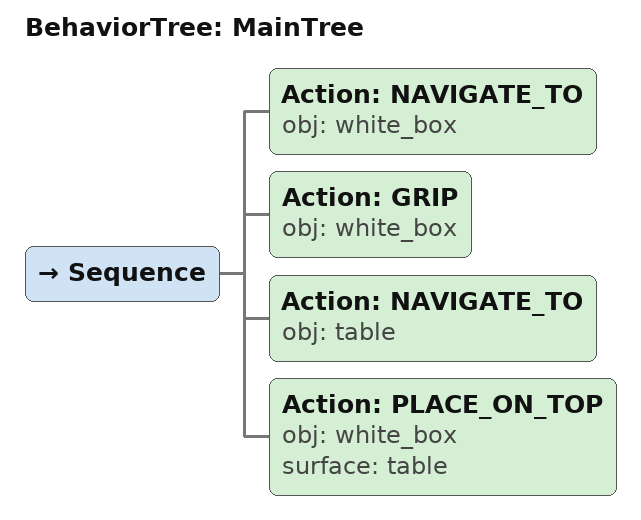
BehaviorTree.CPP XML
<root main_tree_to_execute="MainTree">
  <BehaviorTree ID="MainTree">
    <Sequence>
      <!-- Navigate to white_box -->
      <Action ID="NAVIGATE_TO" obj="white_box" />
      <!-- Grip white_box -->
      <Action ID="GRIP" obj="white_box" />
      <!-- Navigate to table -->
      <Action ID="NAVIGATE_TO" obj="table" />
      <!-- Place white_box on table -->
      <Action ID="PLACE_ON_TOP" obj="white_box" surface="table" />
    </Sequence>
  </BehaviorTree>
</root>
